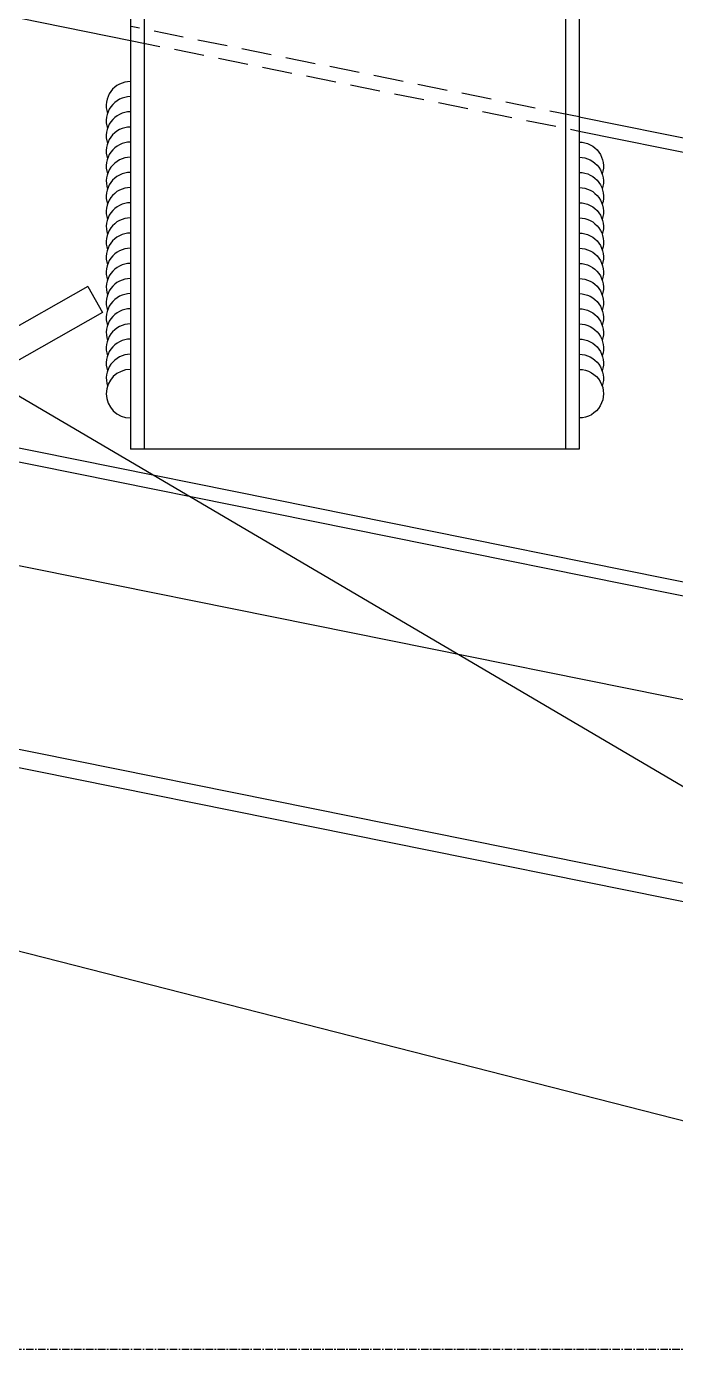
# Model space of a CAD drawing. Extents: x -3378 to 102197, y -3799 to 48702.
# Drawn here: x 85521.7 to 85630.2, y 32098.1 to 32319.1 of the extents above; entities that cross this region are included whole.
import ezdxf

# ---------------------------------------------------------------- set-up
doc = ezdxf.new("R2010")
doc.units = 0
doc.linetypes.add('CENTER', pattern=[2, 1.25, -0.25, 0.25, -0.25])
doc.linetypes.add('HIDDEN', pattern=[0.375, 0.25, -0.125])
for name, color, linetype in [('24WELD', 55, 'Continuous'), ('BCM CL', 14, 'CENTER'), ('GM_SECT_15', 15, 'Continuous'), ('LAYER3', 165, 'Continuous'), ('金屬面材 METAL PANEL', 2, 'Continuous'), ('隱藏線 HIDDEN', 8, 'HIDDEN')]:
    doc.layers.add(name, color=color, linetype=linetype)

# ---------------------------------------------------------------- blocks, each defined once
blk = doc.blocks.new('箭頭2')
at = {"layer": 'LAYER3', "ltscale": 10}
for p, q in [((-21.65, -12.5), (0, 0)), ((21.65, -12.5), (0, 0)), ((-19.15, -16.83), (0, -5.77)), ((19.15, -16.83), (0, -5.77)), ((0, -5.77), (0, -205.77)), ((-21.65, -12.5), (-19.15, -16.83)), ((21.65, -12.5), (19.15, -16.83))]:
    blk.add_line(p, q, dxfattribs=at)
blk = doc.blocks.new('L3燈具')
at = {"layer": 'LAYER3', "xscale": -1, "rotation": 71.53372761617614}
blk.add_blockref('箭頭2', (-225.15, 102.04, 0.01), dxfattribs=at)
at = {"layer": 'LAYER3', "rotation": 87.64139388054957}
blk.add_blockref('箭頭2', (-242.13, 9.61, 0.01), dxfattribs=at)
blk = doc.blocks.new('*U464')
for centre, end in [((3.94, -0.69), 170.022), ((6.4, -1.13), 98.2318), ((8.86, -1.56), 98.2318), ((11.33, -1.99), 98.2318), ((13.79, -2.43), 98.2318), ((16.25, -2.86), 98.2318), ((18.71, -3.29), 98.2318), ((21.17, -3.73), 98.2318), ((23.64, -4.16), 98.2318), ((26.1, -4.59), 98.2318), ((28.56, -5.02), 98.2318), ((31.02, -5.46), 98.2318), ((33.49, -5.89), 98.2318), ((35.95, -6.32), 98.2318), ((38.41, -6.76), 98.2318), ((40.87, -7.19), 98.2318)]:
    blk.add_arc(centre, 4, 350.022, end)
blk = doc.blocks.new('*U465')
for centre, end in [((3.94, -0.69), 170.022), ((6.4, -1.13), 98.2318), ((8.86, -1.56), 98.2318), ((11.33, -1.99), 98.2318), ((13.79, -2.43), 98.2318), ((16.25, -2.86), 98.2318), ((18.71, -3.29), 98.2318), ((21.17, -3.73), 98.2318), ((23.64, -4.16), 98.2318), ((26.1, -4.59), 98.2318), ((28.56, -5.02), 98.2318), ((31.02, -5.46), 98.2318), ((33.49, -5.89), 98.2318), ((35.95, -6.32), 98.2318), ((38.41, -6.76), 98.2318), ((40.87, -7.19), 98.2318), ((43.33, -7.62), 98.2318), ((45.8, -8.06), 98.2318), ((48.26, -8.49), 98.2318), ((50.72, -8.92), 98.2318)]:
    blk.add_arc(centre, 4, 350.022, end)

msp = doc.modelspace()

# ---------------------------------------------------------------- linework, layer by layer
at = {"layer": 'BCM CL', "linetype": 'CENTER'}
msp.add_line((86220.892, 32098.085, 0), (85150.494, 32098.085, 0), dxfattribs=at)
at = {"layer": 'GM_SECT_15'}
for p, q in [((85539.083, 32708.428, 0), (85539.083, 32248.468, 0)), ((85541.383, 32708.428, 0), (85541.383, 32248.468, 0)), ((85611.783, 32708.429, 0), (85611.783, 32248.468, 0)), ((85614.083, 32708.429, 0), (85614.083, 32248.468, 0)), ((83876.547, 32580.334), (85653.083, 32221.942)), ((83874.247, 32578.451), (85652.628, 32219.688)), ((84614.083, 32503.364), (85539.083, 32316.758)), ((85614.083, 32303.974), (85667.422, 32293.214)), ((85614.083, 32301.628), (85666.967, 32290.96)), ((85614.083, 32248.468, 0), (85539.083, 32248.468, 0))]:
    msp.add_line(p, q, dxfattribs=at)
at = {"layer": '金屬面材 METAL PANEL'}
for p, q in [((83924.094, 32551.036), (85638.138, 32205.294)), ((83915.237, 32522.217), (85737.983, 32154.504, 0)), ((83914.644, 32519.276), (85737.39, 32151.563, 0))]:
    msp.add_line(p, q, dxfattribs=at)
at = {"layer": '隱藏線 HIDDEN', "linetype": 'HIDDEN', "ltscale": 20}
for p, q in [((85614.083, 32303.974), (85539.19, 32319.083)), ((85539.083, 32316.758), (85614.083, 32301.628))]:
    msp.add_line(p, q, dxfattribs=at)

# ---------------------------------------------------------------- block references
at = {"layer": '24WELD', "yscale": 1.012500000000001, "zscale": 1.012500000000001}
for name, p, xscale, rotation in [('*U465', (85539.083, 32253.704, 0), 1.012500000000001, 99.97831117934365), ('*U464', (85614.083, 32253.704, 0), -1.012500000000001, 260.0216888206563)]:
    msp.add_blockref(name, p, dxfattribs=dict(at, xscale=xscale, rotation=rotation))
at = {"layer": '金屬面材 METAL PANEL', "linetype": 'Continuous', "rotation": 348.0385062267932}
msp.add_blockref('L3燈具', (85709.331, 32116.827, 0), dxfattribs=at)

doc.saveas('drawing.dxf')
